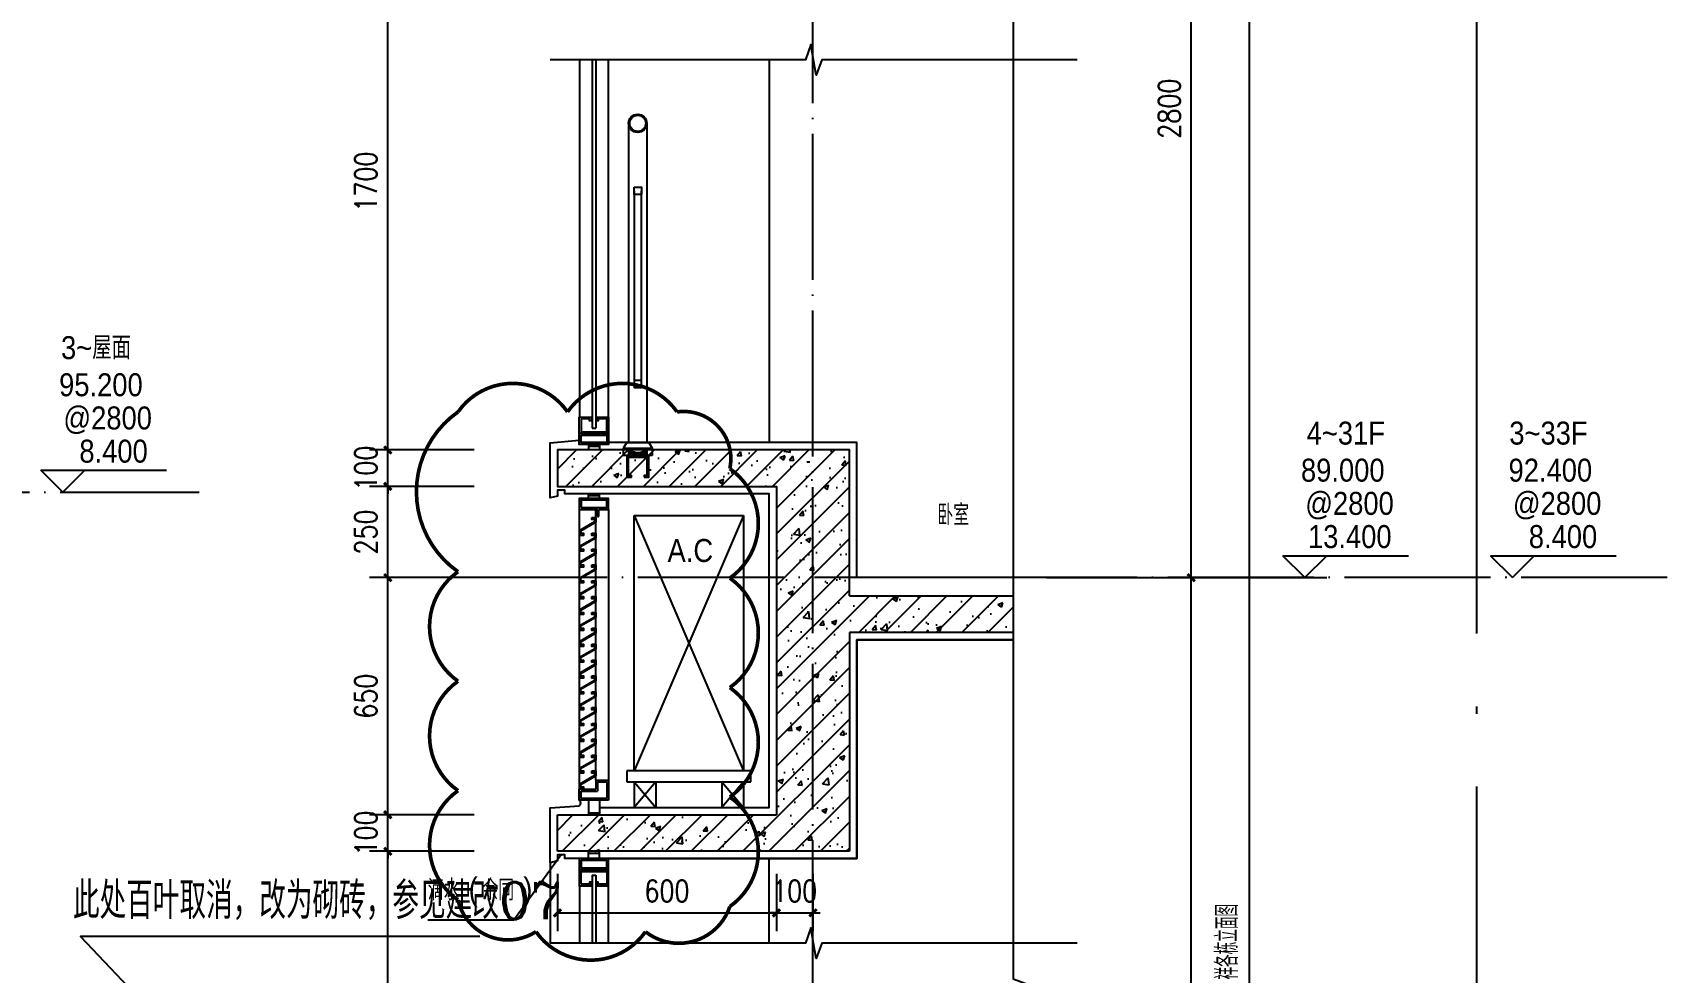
# Model space of a CAD drawing. Extents: x 718358 to 1668613, y -348838 to -159582.
# Drawn here: x 855604 to 860081, y -342705 to -340130 of the extents above; entities that cross this region are included whole.
import ezdxf

# ---------------------------------------------------------------- set-up
doc = ezdxf.new("R2010")
doc.units = 0
doc.header["$LTSCALE"] = 1000
doc.linetypes.add('DOTE', pattern=[2.42, 2, -0.2, 0.02, -0.2])
for name, color, linetype in [('变更', 6, 'Continuous'), ('建-可见线', 7, 'Continuous'), ('建-图例填充', 251, 'Continuous'), ('建-墙体', 2, 'Continuous'), ('建-尺寸', 73, 'Continuous'), ('建-引出', 3, 'Continuous'), ('建-房间名', 7, 'Continuous'), ('建-标高', 3, 'Continuous'), ('建-楼梯-护栏', 163, 'Continuous'), ('建-空调及空调洞', 70, 'Continuous'), ('建-符号', 3, 'Continuous'), ('建-符号说明', 7, 'Continuous'), ('建-轮廓线', 7, 'Continuous'), ('建-轴网', 14, 'DOTE'), ('建-门窗剖', 4, 'Continuous'), ('建-阳台', 5, 'Continuous')]:
    doc.layers.add(name, color=color, linetype=linetype)
doc.styles.add('_TCH_DIM', font='gt单线西文.shx', dxfattribs={"width": 0.8, "bigfont": 'gt单线中文.shx'})
doc.styles.add('_TCH_LABEL', font='COMPLEX', dxfattribs={"bigfont": 'GBCBIG'})
doc.styles.add('_TCH_SPACE', font='gt单线西文.shx', dxfattribs={"width": 0.8, "height": 5, "bigfont": 'gt单线中文.shx'})
doc.styles.add('DIM_FONT', font='SIMPLEX.shx', dxfattribs={"width": 0.8, "bigfont": 'GBCBIG.shx'})
doc.dimstyles.new('DIMN20', dxfattribs={"dimscale": 0.2, "dimtxt": 300, "dimasz": 100, "dimexe": 250, "dimexo": 300, "dimgap": 150, "dimtad": 1, "dimdec": 0, "dimzin": 0, "dimdsep": 46, "dimtxsty": 'DIM_FONT', "dimblk": 'ARCHTICK', "dimcen": 0.09, "dimdle": 1, "dimclrt": 7, "dimazin": 2, "dimtfac": 1, "dimtdec": 0, "dimtix": 1, "dimtmove": 2, "dimatfit": 3, "dimldrblk": 'ARCHTICK', "dimfxl": 1, "dimtolj": 1, "dimtzin": 0, "dimarcsym": 0})

# ---------------------------------------------------------------- blocks, each defined once
blk = doc.blocks.new('erff')
at = {"layer": '建-门窗剖'}
for p, q in [((462192.4, 68441.5), (462192.4, 68454.4)), ((462192.4, 68449.4), (462222.4, 68449.4)), ((462222.4, 68441.5), (462222.4, 68454.4)), ((462216.8, 68411.5), (462216.8, 68392.1)), ((462216.8, 68392.1), (462221.2, 68392.1)), ((462221.2, 68392.1), (462221.2, 68411.5))]:
    blk.add_line(p, q, dxfattribs=at)
blk.add_lwpolyline([(462221.2, 68411.5), (462247.4, 68411.5), (462247.4, 68441.5), (462167.4, 68441.5), (462167.4, 68411.5), (462216.8, 68411.5)], dxfattribs=at)
blk.add_lwpolyline([(462172.4, 68416.5), (462242.4, 68416.5), (462242.4, 68436.5), (462172.4, 68436.5)], close=True, dxfattribs=at)
blk = doc.blocks.new('edffd')
at = {"layer": '建-门窗剖'}
for p, q in [((462167.4, 66194.4), (462167.4, 66224.4)), ((462167.4, 66224.4), (462212.4, 66224.4)), ((462212.4, 66249.4), (462247.4, 66249.4)), ((462212.4, 66249.4), (462212.4, 66224.4)), ((462217.4, 66244.4), (462242.4, 66244.4)), ((462217.4, 66244.4), (462217.4, 66219.4)), ((462242.4, 66244.4), (462242.4, 66199.4)), ((462247.4, 66249.4), (462247.4, 66194.4)), ((462247.4, 66194.4), (462167.4, 66194.4)), ((462172.4, 66199.4), (462172.4, 66219.4)), ((462172.4, 66219.4), (462217.4, 66219.4)), ((462242.4, 66199.4), (462172.4, 66199.4)), ((462192.4, 66194.4), (462192.4, 66154.4)), ((462222.4, 66194.4), (462222.4, 66154.4)), ((462192.4, 66159.4), (462222.4, 66159.4))]:
    blk.add_line(p, q, dxfattribs=at)
blk = doc.blocks.new('fggdwyhtgfs')
at = {"layer": '建-门窗剖'}
for p, q in [((888170.6, -347143.7), (888170.6, -346376.6)), ((888215.6, -347118.7), (888215.6, -346376.6)), ((888250.6, -346376.6), (888250.6, -347118.7))]:
    blk.add_line(p, q, dxfattribs=at)
for points in [[(888204.6, -346398.5), (888215.6, -346398.5), (888215.6, -346411.9), (888173.6, -346436.2), (888173.6, -346444.9), (888178.6, -346444.9), (888178.6, -346441.9), (888181.6, -346441.9), (888181.6, -346447.9), (888170.6, -346447.9), (888170.6, -346434.5), (888212.6, -346410.2), (888212.6, -346401.5), (888207.6, -346401.5), (888207.6, -346404.5), (888204.6, -346404.5)], [(888204.6, -346441.9), (888215.6, -346441.9), (888215.6, -346455.4), (888173.6, -346479.6), (888173.6, -346488.4), (888178.6, -346488.4), (888178.6, -346485.4), (888181.6, -346485.4), (888181.6, -346491.4), (888170.6, -346491.4), (888170.6, -346477.9), (888212.6, -346453.7), (888212.6, -346444.9), (888207.6, -346444.9), (888207.6, -346447.9), (888204.6, -346447.9)], [(888204.6, -346485.4), (888215.6, -346485.4), (888215.6, -346498.8), (888173.6, -346523.1), (888173.6, -346531.8), (888178.6, -346531.8), (888178.6, -346528.8), (888181.6, -346528.8), (888181.6, -346534.8), (888170.6, -346534.8), (888170.6, -346521.3), (888212.6, -346497.1), (888212.6, -346488.4), (888207.6, -346488.4), (888207.6, -346491.4), (888204.6, -346491.4)], [(888204.6, -346528.8), (888215.6, -346528.8), (888215.6, -346542.3), (888173.6, -346566.5), (888173.6, -346575.3), (888178.6, -346575.3), (888178.6, -346572.3), (888181.6, -346572.3), (888181.6, -346578.3), (888170.6, -346578.3), (888170.6, -346564.8), (888212.6, -346540.5), (888212.6, -346531.8), (888207.6, -346531.8), (888207.6, -346534.8), (888204.6, -346534.8)], [(888204.6, -346572.3), (888215.6, -346572.3), (888215.6, -346585.7), (888173.6, -346610), (888173.6, -346618.7), (888178.6, -346618.7), (888178.6, -346615.7), (888181.6, -346615.7), (888181.6, -346621.7), (888170.6, -346621.7), (888170.6, -346608.2), (888212.6, -346584), (888212.6, -346575.3), (888207.6, -346575.3), (888207.6, -346578.3), (888204.6, -346578.3)], [(888204.6, -346615.7), (888215.6, -346615.7), (888215.6, -346629.2), (888173.6, -346653.4), (888173.6, -346662.1), (888178.6, -346662.1), (888178.6, -346659.1), (888181.6, -346659.1), (888181.6, -346665.1), (888170.6, -346665.1), (888170.6, -346651.7), (888212.6, -346627.4), (888212.6, -346618.7), (888207.6, -346618.7), (888207.6, -346621.7), (888204.6, -346621.7)], [(888204.6, -346659.1), (888215.6, -346659.1), (888215.6, -346672.6), (888173.6, -346696.9), (888173.6, -346705.6), (888178.6, -346705.6), (888178.6, -346702.6), (888181.6, -346702.6), (888181.6, -346708.6), (888170.6, -346708.6), (888170.6, -346695.1), (888212.6, -346670.9), (888212.6, -346662.1), (888207.6, -346662.1), (888207.6, -346665.1), (888204.6, -346665.1)], [(888204.6, -346702.6), (888215.6, -346702.6), (888215.6, -346716.1), (888173.6, -346740.3), (888173.6, -346749), (888178.6, -346749), (888178.6, -346746), (888181.6, -346746), (888181.6, -346752), (888170.6, -346752), (888170.6, -346738.6), (888212.6, -346714.3), (888212.6, -346705.6), (888207.6, -346705.6), (888207.6, -346708.6), (888204.6, -346708.6)], [(888204.6, -346746), (888215.6, -346746), (888215.6, -346759.5), (888173.6, -346783.8), (888173.6, -346792.5), (888178.6, -346792.5), (888178.6, -346789.5), (888181.6, -346789.5), (888181.6, -346795.5), (888170.6, -346795.5), (888170.6, -346782), (888212.6, -346757.8), (888212.6, -346749), (888207.6, -346749), (888207.6, -346752), (888204.6, -346752)], [(888204.6, -346789.5), (888215.6, -346789.5), (888215.6, -346802.9), (888173.6, -346827.2), (888173.6, -346835.9), (888178.6, -346835.9), (888178.6, -346832.9), (888181.6, -346832.9), (888181.6, -346838.9), (888170.6, -346838.9), (888170.6, -346825.5), (888212.6, -346801.2), (888212.6, -346792.5), (888207.6, -346792.5), (888207.6, -346795.5), (888204.6, -346795.5)], [(888204.6, -346832.9), (888215.6, -346832.9), (888215.6, -346846.4), (888173.6, -346870.6), (888173.6, -346879.4), (888178.6, -346879.4), (888178.6, -346876.4), (888181.6, -346876.4), (888181.6, -346882.4), (888170.6, -346882.4), (888170.6, -346868.9), (888212.6, -346844.7), (888212.6, -346835.9), (888207.6, -346835.9), (888207.6, -346838.9), (888204.6, -346838.9)], [(888204.6, -346876.4), (888215.6, -346876.4), (888215.6, -346889.8), (888173.6, -346914.1), (888173.6, -346922.8), (888178.6, -346922.8), (888178.6, -346919.8), (888181.6, -346919.8), (888181.6, -346925.8), (888170.6, -346925.8), (888170.6, -346912.4), (888212.6, -346888.1), (888212.6, -346879.4), (888207.6, -346879.4), (888207.6, -346882.4), (888204.6, -346882.4)], [(888204.6, -346919.8), (888215.6, -346919.8), (888215.6, -346933.3), (888173.6, -346957.5), (888173.6, -346966.3), (888178.6, -346966.3), (888178.6, -346963.3), (888181.6, -346963.3), (888181.6, -346969.3), (888170.6, -346969.3), (888170.6, -346955.8), (888212.6, -346931.5), (888212.6, -346922.8), (888207.6, -346922.8), (888207.6, -346925.8), (888204.6, -346925.8)], [(888204.6, -346963.3), (888215.6, -346963.3), (888215.6, -346976.7), (888173.6, -347001), (888173.6, -347009.7), (888178.6, -347009.7), (888178.6, -347006.7), (888181.6, -347006.7), (888181.6, -347012.7), (888170.6, -347012.7), (888170.6, -346999.2), (888212.6, -346975), (888212.6, -346966.3), (888207.6, -346966.3), (888207.6, -346969.3), (888204.6, -346969.3)], [(888204.6, -347006.7), (888215.6, -347006.7), (888215.6, -347020.2), (888173.6, -347044.4), (888173.6, -347053.2), (888178.6, -347053.2), (888178.6, -347050.2), (888181.6, -347050.2), (888181.6, -347056.2), (888170.6, -347056.2), (888170.6, -347042.7), (888212.6, -347018.4), (888212.6, -347009.7), (888207.6, -347009.7), (888207.6, -347012.7), (888204.6, -347012.7)], [(888204.6, -347050.2), (888215.6, -347050.2), (888215.6, -347063.6), (888173.6, -347087.9), (888173.6, -347096.6), (888178.6, -347096.6), (888178.6, -347093.6), (888181.6, -347093.6), (888181.6, -347099.6), (888170.6, -347099.6), (888170.6, -347086.1), (888212.6, -347061.9), (888212.6, -347053.2), (888207.6, -347053.2), (888207.6, -347056.2), (888204.6, -347056.2)], [(888204.6, -347093.6), (888215.6, -347093.6), (888215.6, -347107.1), (888173.6, -347131.3), (888173.6, -347140), (888178.6, -347140), (888178.6, -347137), (888181.6, -347137), (888181.6, -347143), (888170.6, -347143), (888170.6, -347129.6), (888212.6, -347105.3), (888212.6, -347096.6), (888207.6, -347096.6), (888207.6, -347099.6), (888204.6, -347099.6)]]:
    blk.add_lwpolyline(points, close=True, dxfattribs=at)
at = {"layer": '建-阳台'}
for name, p in [('erff', (426003.1, -414788.1)), ('edffd', (426003.1, -413368.1))]:
    blk.add_blockref(name, p, dxfattribs=at)
blk = doc.blocks.new('3daf')
at = {"layer": '建-门窗剖'}
for p, q in [((465603.3, 73038.2), (465573.3, 73038.2)), ((465573.3, 73018.2), (465573.3, 73038.2)), ((465573.3, 73033.2), (465603.3, 73033.2)), ((465603.3, 73018.2), (465603.3, 73038.2))]:
    blk.add_line(p, q, dxfattribs=at)
for points in [[(465548.3, 72988.2), (465628.3, 72988.2), (465628.3, 73018.2), (465548.3, 73018.2)], [(465553.3, 72948.2), (465553.3, 72983.2), (465623.3, 72983.2), (465623.3, 72948.2), (465600.3, 72948.2), (465600.3, 72953.2), (465595.3, 72953.2), (465595.3, 72943.2), (465628.3, 72943.2), (465628.3, 72988.2), (465548.3, 72988.2), (465548.3, 72943.2), (465581.3, 72943.2), (465581.3, 72953.2), (465576.3, 72953.2), (465576.3, 72948.2)], [(465553.3, 72993.2), (465623.3, 72993.2), (465623.3, 73013.2), (465553.3, 73013.2)]]:
    blk.add_lwpolyline(points, close=True, dxfattribs=at)
blk = doc.blocks.new('tgsdg')
at = {"layer": '建-门窗剖'}
for p, q in [((888174.1, -345308.4), (888174.1, -345495.4)), ((888174.1, -345308.4), (888184.1, -345308.4)), ((888184.1, -345308.4), (888184.1, -345495.4)), ((888139.1, -345338.4), (888139.1, -345495.4)), ((888219.1, -345495.4), (888219.1, -345338.4))]:
    blk.add_line(p, q, dxfattribs=at)
at = {"layer": '建-阳台'}
blk.add_blockref('3daf', (422590.7, -418281.5), dxfattribs=at)
blk = doc.blocks.new('A$C79397209')
at = {"layer": '建-空调及空调洞'}
for p, q in [((0, 0), (-300, -700)), ((-300, 0), (0, -700)), ((-300, 0), (0, 0)), ((-300, -700), (-300, 0)), ((0, 0), (0, -700)), ((-320, -700), (-320, -730)), ((20, -700), (-320, -700)), ((0, -700), (-300, -700)), ((20, -730), (20, -700)), ((-320, -730), (20, -730)), ((-240, -730), (-300, -800)), ((-300, -730), (-240, -800)), ((-300, -730), (-300, -800)), ((-240, -730), (-240, -800)), ((-60, -730), (0, -800)), ((-60, -730), (-59.9, -800)), ((0, -730), (-59.9, -800)), ((0, -730), (0, -800))]:
    blk.add_line(p, q, dxfattribs=at)
at = {"layer": '建-空调及空调洞', "style": '_TCH_DIM', "width": 0.888889}
blk.add_text('A.C', height=63, dxfattribs=at).set_placement((-208.3, -127.2))
blk = doc.blocks.new('ghgdhng')
at = {"layer": '建-楼梯-护栏'}
for p, q in [((885400.6, -343264.8), (885400.6, -344139.8)), ((885450.6, -343264.8), (885450.6, -344139.8)), ((885415.6, -343449.8), (885415.6, -343989.8)), ((885435.6, -343989.8), (885435.6, -343449.8)), ((885435.6, -343969.8), (885415.6, -343969.8)), ((885435.6, -343989.8), (885415.6, -343989.8)), ((885395.6, -344139.8), (885385.6, -344154.8)), ((885395.6, -344139.8), (885455.6, -344139.8)), ((885455.6, -344139.8), (885465.6, -344154.8)), ((885385.6, -344154.8), (885385.6, -344174.8)), ((885385.6, -344154.8), (885465.6, -344154.8)), ((885465.6, -344174.8), (885385.6, -344174.8)), ((885400.6, -344154.8), (885400.6, -344174.8)), ((885400.6, -344159.8), (885400.6, -344164.8)), ((885400.6, -344169.8), (885400.6, -344174.8)), ((885405.6, -344158.7), (885405.6, -344174.8)), ((885410.6, -344161.6), (885410.6, -344174.8)), ((885415.6, -344163.5), (885415.6, -344174.8)), ((885420.6, -344164.6), (885420.6, -344174.8)), ((885425.6, -344164.9), (885425.6, -344174.8)), ((885430.6, -344164.6), (885430.6, -344174.8)), ((885435.6, -344163.5), (885435.6, -344174.8)), ((885440.6, -344161.6), (885440.6, -344174.8)), ((885445.6, -344158.7), (885445.6, -344174.8)), ((885450.6, -344154.8), (885450.6, -344174.8)), ((885450.6, -344159.8), (885450.6, -344164.8)), ((885450.6, -344169.8), (885450.6, -344174.8)), ((885465.6, -344154.8), (885465.6, -344174.8))]:
    blk.add_line(p, q, dxfattribs=at)
for points in [[(885415.6, -343439.8), (885435.6, -343439.8), (885435.6, -343459.8), (885415.6, -343459.8)], [(885443.1, -344234.8), (885455.6, -344234.8), (885455.6, -344174.8), (885395.6, -344174.8), (885395.6, -344234.8), (885408.1, -344234.8), (885408.1, -344229.8), (885400.6, -344229.8), (885400.6, -344179.8), (885450.6, -344179.8), (885450.6, -344229.8), (885443.1, -344229.8)]]:
    blk.add_lwpolyline(points, close=True, dxfattribs=at)
for radius in [25, 22]:
    blk.add_circle((885425.6, -343264.8), radius, dxfattribs=at)
blk = doc.blocks.new('4d')
at = {"layer": '建-门窗剖'}
for p, q in [((465583.3, 69315.1), (465593.3, 69315.1)), ((465573.3, 69270.1), (465573.3, 69255.1)), ((465603.3, 69270.1), (465603.3, 69255.1)), ((465573.3, 69265.1), (465603.3, 69265.1))]:
    blk.add_line(p, q, dxfattribs=at)
for points in [[(465553.3, 69340.1), (465553.3, 69305.1), (465623.3, 69305.1), (465623.3, 69340.1), (465600.3, 69340.1), (465600.3, 69335.1), (465595.3, 69335.1), (465595.3, 69345.1), (465628.3, 69345.1), (465628.3, 69300.1), (465548.3, 69300.1), (465548.3, 69345.1), (465581.3, 69345.1), (465581.3, 69335.1), (465576.3, 69335.1), (465576.3, 69340.1)], [(465548.3, 69300.1), (465628.3, 69300.1), (465628.3, 69270.1), (465548.3, 69270.1)], [(465553.3, 69295.1), (465623.3, 69295.1), (465623.3, 69275.1), (465553.3, 69275.1)]]:
    blk.add_lwpolyline(points, close=True, dxfattribs=at)
blk = doc.blocks.new('thgjndr')
at = {"layer": '建-门窗剖'}
for p, q in [((888139.1, -345145.3), (888139.1, -346123.7)), ((888174.1, -345145.3), (888174.1, -346153.7)), ((888184.1, -345145.3), (888184.1, -346153.7)), ((888219.1, -346168.7), (888219.1, -345145.3))]:
    blk.add_line(p, q, dxfattribs=at)
at = {"layer": '建-阳台'}
blk.add_blockref('4d', (422590.7, -415468.8), dxfattribs=at)
blk = doc.blocks.new('_ArchTick')
at = {"color": 0, "linetype": 'ByBlock', "const_width": 0.4}
blk.add_lwpolyline([(-0.5, -0.5), (0.5, 0.5)], dxfattribs=at)
blk = doc.blocks.new('*D1882')
at = {"layer": 'Defpoints', "color": 0, "transparency": 16777216}
for p in [(858320.6, -341623.7), (858777.3, -341623.7), (858320.6, -344194)]:
    blk.add_point(p, dxfattribs=at)
at = {"layer": '建-尺寸', "color": 0, "lineweight": -2, "transparency": 16777216}
for p, q in [((858380.6, -341623.7), (858827.3, -341623.7)), ((858777.3, -344194.2), (858777.3, -341623.5)), ((858380.6, -344194), (858827.3, -344194))]:
    blk.add_line(p, q, dxfattribs=at)
at = {"layer": '建-尺寸', "color": 0, "lineweight": -2, "transparency": 16777216, "xscale": 20, "yscale": 20, "zscale": 20}
for p, rotation in [((858777.3, -341623.7), 90), ((858777.3, -344194), 270)]:
    blk.add_blockref('_ArchTick', p, dxfattribs=dict(at, rotation=rotation))
at = {"layer": '建-尺寸', "color": 7, "transparency": 16777216, "insert": (858717.3, -342908.8), "char_height": 60, "attachment_point": 5, "rotation": 90, "style": 'DIM_FONT'}
blk.add_mtext('\\A1;2800', dxfattribs=at)
blk = doc.blocks.new('*D1883')
at = {"layer": 'Defpoints', "color": 0, "transparency": 16777216}
for p in [(858320.6, -339053.4), (858777.3, -339053.4), (858320.6, -341623.7)]:
    blk.add_point(p, dxfattribs=at)
at = {"layer": '建-尺寸', "color": 0, "lineweight": -2, "transparency": 16777216}
for p, q in [((858380.6, -339053.4), (858827.3, -339053.4)), ((858777.3, -341623.9), (858777.3, -339053.2)), ((858380.6, -341623.7), (858827.3, -341623.7))]:
    blk.add_line(p, q, dxfattribs=at)
at = {"layer": '建-尺寸', "color": 0, "lineweight": -2, "transparency": 16777216, "xscale": 20, "yscale": 20, "zscale": 20}
for p, rotation in [((858777.3, -339053.4), 90), ((858777.3, -341623.7), 270)]:
    blk.add_blockref('_ArchTick', p, dxfattribs=dict(at, rotation=rotation))
at = {"layer": '建-尺寸', "color": 7, "transparency": 16777216, "insert": (858717.3, -340338.5), "char_height": 60, "attachment_point": 5, "rotation": 90, "style": 'DIM_FONT'}
blk.add_mtext('\\A1;2800', dxfattribs=at)
blk = doc.blocks.new('*D1885')
at = {"layer": 'Defpoints', "color": 0, "transparency": 16777216}
for p in [(858320.6, -339053.4), (858937.3, -339053.4), (858320.6, -346189.6)]:
    blk.add_point(p, dxfattribs=at)
at = {"layer": '建-尺寸', "color": 0, "lineweight": -2, "transparency": 16777216}
for p, q in [((858380.6, -339053.4), (858987.3, -339053.4)), ((858937.3, -346189.8), (858937.3, -339053.2)), ((858380.6, -346189.6), (858987.3, -346189.6))]:
    blk.add_line(p, q, dxfattribs=at)
at = {"layer": '建-尺寸', "color": 0, "lineweight": -2, "transparency": 16777216, "xscale": 20, "yscale": 20, "zscale": 20}
for p, rotation in [((858937.3, -339053.4), 90), ((858937.3, -346189.6), 270)]:
    blk.add_blockref('_ArchTick', p, dxfattribs=dict(at, rotation=rotation))
at = {"layer": '建-尺寸', "color": 7, "transparency": 16777216, "insert": (858875.3, -342621.5), "char_height": 60, "attachment_point": 5, "rotation": 90, "style": 'DIM_FONT'}
blk.add_mtext('\\A1;祥各栋立面图', dxfattribs=at)
blk = doc.blocks.new('*D1892')
at = {"layer": 'Defpoints', "color": 0, "transparency": 16777216}
for p in [(856576.6, -342373.7), (856873.3, -342373.7), (856873.3, -343844)]:
    blk.add_point(p, dxfattribs=at)
at = {"layer": '建-尺寸', "color": 0, "lineweight": -2, "transparency": 16777216}
for p, q in [((856813.3, -342373.7), (856526.6, -342373.7)), ((856576.6, -343844.2), (856576.6, -342373.5)), ((856813.3, -343844), (856526.6, -343844))]:
    blk.add_line(p, q, dxfattribs=at)
at = {"layer": '建-尺寸', "color": 0, "lineweight": -2, "transparency": 16777216, "xscale": 20, "yscale": 20, "zscale": 20}
for p, rotation in [((856576.6, -342373.7), 90), ((856576.6, -343844), 270)]:
    blk.add_blockref('_ArchTick', p, dxfattribs=dict(at, rotation=rotation))
at = {"layer": '建-尺寸', "color": 7, "transparency": 16777216, "insert": (856516.6, -343108.8), "char_height": 60, "attachment_point": 5, "rotation": 90, "style": 'DIM_FONT'}
blk.add_mtext('\\A1;1700', dxfattribs=at)
blk = doc.blocks.new('*D1893')
at = {"layer": 'Defpoints', "color": 0, "transparency": 16777216}
for p in [(856576.6, -342273.7), (856873.3, -342273.7), (856873.3, -342373.7)]:
    blk.add_point(p, dxfattribs=at)
at = {"layer": '建-尺寸', "color": 0, "lineweight": -2, "transparency": 16777216}
for p, q in [((856576.6, -342273.7), (856576.6, -342253.7)), ((856813.3, -342273.7), (856526.6, -342273.7)), ((856576.6, -342373.7), (856576.6, -342273.7)), ((856813.3, -342373.7), (856526.6, -342373.7)), ((856576.6, -342373.7), (856576.6, -342393.7))]:
    blk.add_line(p, q, dxfattribs=at)
at = {"layer": '建-尺寸', "color": 0, "lineweight": -2, "transparency": 16777216, "xscale": 20, "yscale": 20, "zscale": 20}
for p, rotation in [((856576.6, -342273.7), 270), ((856576.6, -342373.7), 90)]:
    blk.add_blockref('_ArchTick', p, dxfattribs=dict(at, rotation=rotation))
at = {"layer": '建-尺寸', "color": 7, "transparency": 16777216, "insert": (856516.6, -342323.7), "char_height": 60, "attachment_point": 5, "rotation": 90, "style": 'DIM_FONT'}
blk.add_mtext('\\A1;100', dxfattribs=at)
blk = doc.blocks.new('*D1894')
at = {"layer": 'Defpoints', "color": 0, "transparency": 16777216}
for p in [(856576.6, -341623.7), (856873.3, -341623.7), (856873.3, -342273.7)]:
    blk.add_point(p, dxfattribs=at)
at = {"layer": '建-尺寸', "color": 0, "lineweight": -2, "transparency": 16777216}
for p, q in [((856813.3, -341623.7), (856526.6, -341623.7)), ((856576.6, -342273.9), (856576.6, -341623.5)), ((856813.3, -342273.7), (856526.6, -342273.7))]:
    blk.add_line(p, q, dxfattribs=at)
at = {"layer": '建-尺寸', "color": 0, "lineweight": -2, "transparency": 16777216, "xscale": 20, "yscale": 20, "zscale": 20}
for p, rotation in [((856576.6, -341623.7), 90), ((856576.6, -342273.7), 270)]:
    blk.add_blockref('_ArchTick', p, dxfattribs=dict(at, rotation=rotation))
at = {"layer": '建-尺寸', "color": 7, "transparency": 16777216, "insert": (856516.6, -341948.7), "char_height": 60, "attachment_point": 5, "rotation": 90, "style": 'DIM_FONT'}
blk.add_mtext('\\A1;650', dxfattribs=at)
blk = doc.blocks.new('*D1895')
at = {"layer": 'Defpoints', "color": 0, "transparency": 16777216}
for p in [(856576.6, -341373.7), (856873.3, -341373.7), (856873.3, -341623.7)]:
    blk.add_point(p, dxfattribs=at)
at = {"layer": '建-尺寸', "color": 0, "lineweight": -2, "transparency": 16777216}
for p, q in [((856813.3, -341373.7), (856526.6, -341373.7)), ((856576.6, -341623.9), (856576.6, -341373.5)), ((856813.3, -341623.7), (856526.6, -341623.7))]:
    blk.add_line(p, q, dxfattribs=at)
at = {"layer": '建-尺寸', "color": 0, "lineweight": -2, "transparency": 16777216, "xscale": 20, "yscale": 20, "zscale": 20}
for p, rotation in [((856576.6, -341373.7), 90), ((856576.6, -341623.7), 270)]:
    blk.add_blockref('_ArchTick', p, dxfattribs=dict(at, rotation=rotation))
at = {"layer": '建-尺寸', "color": 7, "transparency": 16777216, "insert": (856516.6, -341498.7), "char_height": 60, "attachment_point": 5, "rotation": 90, "style": 'DIM_FONT'}
blk.add_mtext('\\A1;250', dxfattribs=at)
blk = doc.blocks.new('*D1896')
at = {"layer": 'Defpoints', "color": 0, "transparency": 16777216}
for p in [(856576.6, -341273.7), (856873.3, -341273.7), (856873.3, -341373.7)]:
    blk.add_point(p, dxfattribs=at)
at = {"layer": '建-尺寸', "color": 0, "lineweight": -2, "transparency": 16777216}
for p, q in [((856813.3, -341273.7), (856526.6, -341273.7)), ((856576.6, -341273.7), (856576.6, -341253.7)), ((856576.6, -341373.7), (856576.6, -341273.7)), ((856813.3, -341373.7), (856526.6, -341373.7)), ((856576.6, -341373.7), (856576.6, -341393.7))]:
    blk.add_line(p, q, dxfattribs=at)
at = {"layer": '建-尺寸', "color": 0, "lineweight": -2, "transparency": 16777216, "xscale": 20, "yscale": 20, "zscale": 20}
for p, rotation in [((856576.6, -341273.7), 270), ((856576.6, -341373.7), 90)]:
    blk.add_blockref('_ArchTick', p, dxfattribs=dict(at, rotation=rotation))
at = {"layer": '建-尺寸', "color": 7, "transparency": 16777216, "insert": (856516.6, -341323.7), "char_height": 60, "attachment_point": 5, "rotation": 90, "style": 'DIM_FONT'}
blk.add_mtext('\\A1;100', dxfattribs=at)
blk = doc.blocks.new('*D1897')
at = {"layer": 'Defpoints', "color": 0, "transparency": 16777216}
for p in [(856576.6, -339803.4), (856873.3, -339803.4), (856873.3, -341273.7)]:
    blk.add_point(p, dxfattribs=at)
at = {"layer": '建-尺寸', "color": 0, "lineweight": -2, "transparency": 16777216}
for p, q in [((856813.3, -339803.4), (856526.6, -339803.4)), ((856576.6, -341273.9), (856576.6, -339803.2)), ((856813.3, -341273.7), (856526.6, -341273.7))]:
    blk.add_line(p, q, dxfattribs=at)
at = {"layer": '建-尺寸', "color": 0, "lineweight": -2, "transparency": 16777216, "xscale": 20, "yscale": 20, "zscale": 20}
for p, rotation in [((856576.6, -339803.4), 90), ((856576.6, -341273.7), 270)]:
    blk.add_blockref('_ArchTick', p, dxfattribs=dict(at, rotation=rotation))
at = {"layer": '建-尺寸', "color": 7, "transparency": 16777216, "insert": (856516.6, -340538.5), "char_height": 60, "attachment_point": 5, "rotation": 90, "style": 'DIM_FONT'}
blk.add_mtext('\\A1;1700', dxfattribs=at)
blk = doc.blocks.new('*D2929')
at = {"layer": 'Defpoints', "color": 0, "transparency": 16777216}
for p in [(857041.3, -342375.4), (857641.2, -342375.4), (857641.2, -342542.5)]:
    blk.add_point(p, dxfattribs=at)
at = {"layer": '建-尺寸', "color": 0, "lineweight": -2, "transparency": 16777216}
for p, q in [((857041.3, -342435.4), (857041.3, -342592.5)), ((857641.2, -342435.4), (857641.2, -342592.5)), ((857041.1, -342542.5), (857641.4, -342542.5))]:
    blk.add_line(p, q, dxfattribs=at)
at = {"layer": '建-尺寸', "color": 0, "lineweight": -2, "transparency": 16777216, "xscale": 20, "yscale": 20, "zscale": 20, "rotation": 180}
blk.add_blockref('_ArchTick', (857041.3, -342542.5), dxfattribs=at)
at = {"layer": '建-尺寸', "color": 0, "lineweight": -2, "transparency": 16777216, "xscale": 20, "yscale": 20, "zscale": 20}
blk.add_blockref('_ArchTick', (857641.2, -342542.5), dxfattribs=at)
at = {"layer": '建-尺寸', "color": 7, "transparency": 16777216, "insert": (857341.2, -342482.5), "char_height": 60, "attachment_point": 5, "style": 'DIM_FONT'}
blk.add_mtext('\\A1;600', dxfattribs=at)
blk = doc.blocks.new('*D2930')
at = {"layer": 'Defpoints', "color": 0, "transparency": 16777216}
for p in [(857641.2, -342375.4), (857741.2, -342375.4), (857741.2, -342542.5)]:
    blk.add_point(p, dxfattribs=at)
at = {"layer": '建-尺寸', "color": 0, "lineweight": -2, "transparency": 16777216}
for p, q in [((857641.2, -342435.4), (857641.2, -342592.5)), ((857741.2, -342435.4), (857741.2, -342592.5)), ((857641.2, -342542.5), (857621.2, -342542.5)), ((857641.2, -342542.5), (857741.2, -342542.5)), ((857741.2, -342542.5), (857761.2, -342542.5))]:
    blk.add_line(p, q, dxfattribs=at)
at = {"layer": '建-尺寸', "color": 0, "lineweight": -2, "transparency": 16777216, "xscale": 20, "yscale": 20, "zscale": 20}
blk.add_blockref('_ArchTick', (857641.2, -342542.5), dxfattribs=at)
at = {"layer": '建-尺寸', "color": 0, "lineweight": -2, "transparency": 16777216, "xscale": 20, "yscale": 20, "zscale": 20, "rotation": 180}
blk.add_blockref('_ArchTick', (857741.2, -342542.5), dxfattribs=at)
at = {"layer": '建-尺寸', "color": 7, "transparency": 16777216, "insert": (857691.2, -342482.5), "char_height": 60, "attachment_point": 5, "style": 'DIM_FONT'}
blk.add_mtext('\\A1;100', dxfattribs=at)

msp = doc.modelspace()

# ---------------------------------------------------------------- hatches: boundary and pattern name
at = {"layer": '建-图例填充'}
h = msp.add_hatch(dxfattribs=at)
h.set_pattern_fill('钢筋混凝土', color=256, scale=20, style=0)
h.set_pattern_definition([(45, (-31037.83, 2869.684), (-35.355339, 35.355339), []), (50, (-31037.83, 2869.68), (143.452037, -12.550427), [15, -165]), (355, (-31037.83, 2869.68), (-27.750267, 150.438427), [12, -132]), (100.4514, (-31025.87, 2868.64), (115.701876, 137.887908), [12.748038, -140.228422]), (46.1842, (-31037.83, 2909.68), (213.44821, -33.103803), [22.5, -247.5]), (96.6356, (-31020.04, 2906.93), (186.93254, 194.823574), [19.12206, -210.3426]), (351.1842, (-31037.83, 2909.68), (186.93239, 194.82372), [18, -198]), (21, (-31017.83, 2899.68), (119.38141, -80.523778), [15, -165]), (326, (-31017.83, 2899.68), (48.663066, 145.03001), [12, -132]), (71.4514, (-31007.88, 2892.97), (168.044526, 64.5061), [12.748038, -140.228422]), (37.5, (-31037.83, 2869.684), (2.431971, 66.5787708), [0, -130.4, 0, -134, 0, -132.5]), (7.5, (-31037.83, 2869.684), (52.6139075, 78.8823424), [0, -76.4, 0, -127.4, 0, -50.5]), (327.5, (-31082.43, 2869.684), (106.7644872, -4.5109743), [0, -50, 0, -156, 0, -207]), (317.5, (-31102.43, 2869.68), (116.637234, 20.0209965), [0, -65, 0, -103.6, 0, -147])])
h.paths.add_polyline_path([(857841.2, -341623.7), (857641.2, -341623.7), (857641.2, -341673.7), (857841.2, -341673.7)])
h.paths.add_polyline_path([(857041.2, -341273.7), (857041.2, -341373.7), (857641.2, -341373.7), (857641.2, -341623.7), (857841.2, -341623.7), (857841.2, -341273.7)])
h.paths.add_polyline_path([(858289.2, -341773.7), (858289.2, -341673.7), (857641.2, -341673.7), (857641.2, -342273.7), (857041.2, -342273.7), (857041.2, -342373.7), (857841.2, -342373.7), (857841.2, -341773.7)])

# ---------------------------------------------------------------- linework, layer by layer
at = {"layer": '变更', "const_width": 10}
msp.add_lwpolyline([(856769, -341169.5, -0.520567), (857069, -341169.5, -0.520567), (857369, -341169.5, -0.520567), (857513.5, -341325, -0.520567), (857513.5, -341625, -0.520567), (857513.5, -341925, -0.520567), (857513.5, -342225, -0.520567), (857513.5, -342525, -0.520567), (857282.5, -342594, -0.520567), (856982.5, -342594, -0.520567), (856769, -342507.5, -0.520567), (856769, -342207.5, -0.520567), (856769, -341907.5, -0.520567), (856769, -341607.5, -0.520567)], format="xyb", close=True, dxfattribs=at)
at = {"layer": '变更'}
msp.add_lwpolyline([(856829, -342607.5), (855735, -342607.5), (856758.5, -343688.5)], dxfattribs=at)
at = {"layer": '建-可见线'}
msp.add_lwpolyline([(857181.2, -342393.7), (857861.2, -342393.7), (857861.2, -341793.7), (858289.2, -341793.7)], dxfattribs=at)
at = {"layer": '建-墙体'}
for p, q in [((858289.2, -341773.7), (857841.2, -341773.7)), ((857841.2, -341773.7), (857841.2, -342373.7)), ((857041.2, -342373.7), (857041.2, -342273.7)), ((857041.2, -342273.7), (857641.2, -342273.7)), ((857841.2, -342373.7), (857041.2, -342373.7))]:
    msp.add_line(p, q, dxfattribs=at)
for points in [[(857841.2, -341673.7), (857841.2, -341273.7), (857041.2, -341273.7), (857041.2, -341373.7), (857641.2, -341373.7), (857641.2, -342273.7)], [(857841.2, -341673.7), (858289.2, -341673.7)]]:
    msp.add_lwpolyline(points, dxfattribs=at)
at = {"layer": '建-引出'}
for p, q in [((857051.2, -342383.7), (856921.6, -342562.3)), ((856921.6, -342562.3), (856686.2, -342562.3))]:
    msp.add_line(p, q, dxfattribs=at)
at = {"layer": '建-标高'}
for p, q in [((855686.6, -341389.6), (855626.6, -341329.6)), ((855626.6, -341329.6), (855970.6, -341329.6)), ((855686.6, -341389.6), (855746.6, -341329.6)), ((859088.4, -341623.7), (859028.4, -341563.7)), ((859028.4, -341563.7), (859372.4, -341563.7)), ((859088.4, -341623.7), (859148.4, -341563.7)), ((859657, -341623.7), (859597, -341563.7)), ((859597, -341563.7), (859941, -341563.7)), ((859657, -341623.7), (859717, -341563.7)), ((858725, -341623.7), (859148.4, -341623.7))]:
    msp.add_line(p, q, dxfattribs=at)
at = {"layer": '建-符号'}
for points in [[(858289.2, -338581), (858289.2, -342723.6), (858331.2, -342738.9), (858247.2, -342753.7), (858289.2, -342768.6), (858289.2, -346911.3)], [(858465.2, -340205.1), (857765.7, -340205.1), (857750.4, -340247.1), (857735.6, -340163.1), (857720.7, -340205.1), (857021.2, -340205.1)], [(858465.2, -342625.7), (857765.7, -342625.7), (857750.4, -342667.7), (857735.6, -342583.7), (857720.7, -342625.7), (857021.2, -342625.7)]]:
    msp.add_lwpolyline(points, dxfattribs=at)
at = {"layer": '建-轮廓线', "color": 253}
for p, q in [((857621.2, -340205.1), (857621.2, -341253.7)), ((857621.2, -342625.7), (857621.2, -342393.7)), ((857021.2, -342405.3), (857021.2, -342625.7))]:
    msp.add_line(p, q, dxfattribs=at)
at = {"layer": '建-轮廓线'}
for points in [[(857156.3, -342253.7), (857621.2, -342253.7), (857621.2, -341393.7), (857061.2, -341393.7), (857061.2, -341383.7), (857041.2, -341383.7), (857041.2, -341393.7), (857041.2, -341400.2), (857021.2, -341405.3), (857021.2, -341254.3), (857101.2, -341246.8)], [(858289.2, -341623.7), (857861.2, -341623.7), (857861.2, -341253.7), (857161.2, -341253.7)], [(858289.2, -341793.7), (857861.2, -341793.7), (857861.2, -342393.7), (857181.2, -342393.7)], [(857101.2, -342393.7), (857061.3, -342393.7), (857061.3, -342383.7), (857041.3, -342383.7), (857041.3, -342393.7), (857041.3, -342400.2), (857021.3, -342405.3), (857021.3, -342254.3), (857101.3, -342248.7)]]:
    msp.add_lwpolyline(points, dxfattribs=at)
msp.add_arc((857095.8, -342241.2), 9.28, 306.0642, 53.9358, dxfattribs=at)
at = {"layer": '建-轴网', "ltscale": 0.2}
for p, q in [((857741.3, -346615.5), (857741.3, -337601.7)), ((853259.2, -341389.6), (856060.3, -341389.6)), ((860081.5, -341623.7), (856750.1, -341623.7))]:
    msp.add_line(p, q, dxfattribs=at)
at = {"layer": '建-轴网'}
msp.add_line((859559.5, -346616.5), (859559.5, -337601.7), dxfattribs=at)

# ---------------------------------------------------------------- block references
at = {"layer": '建-可见线'}
for name, p in [('thgjndr', (-31037.8, 4940)), ('ghgdhng', (-28164.4, 2886.1)), ('fggdwyhtgfs', (-31069.3, 4940)), ('tgsdg', (-31037.8, 2869.7))]:
    msp.add_blockref(name, p, dxfattribs=at)
at = {"layer": '建-空调及空调洞'}
msp.add_blockref('A$C79397209', (857551.2, -341453.6), dxfattribs=at)

# ---------------------------------------------------------------- texts
at = {"layer": '变更', "style": '_TCH_LABEL'}
msp.add_text('此处百叶取消，改为砌砖，参见建改07', height=101.277, dxfattribs=at).set_placement((855714.2, -342559.3))
at = {"layer": '建-引出', "style": '_TCH_DIM'}
for s, height, width, p in [('滴水', 57.32, 0.8, (856686.2, -342508.3)), ('(', 63, 0.888889, (856798.2, -342508.3)), ('余同', 57.32, 0.8, (856835.6, -342508.3)), (')', 63, 0.888889, (856947.6, -342508.3))]:
    msp.add_text(s, height=height, dxfattribs=dict(at, width=width)).set_placement(p)
at = {"layer": '建-房间名', "style": '_TCH_SPACE', "width": 0.8}
msp.add_text('卧室', height=57.32, dxfattribs=at).set_placement((858081.9, -341480.3))
at = {"layer": '建-标高', "style": '_TCH_DIM', "width": 0.888889}
for s, p in [('95.200', (855676.2, -341126.6)), ('@2800', (855687.9, -341217.6)), ('8.400', (855731.7, -341308.6)), ('89.000', (859078, -341360.7)), ('92.400', (859646.6, -341360.7)), ('@2800', (859089.7, -341451.7)), ('@2800', (859658.4, -341451.7)), ('13.400', (859097.2, -341542.7)), ('8.400', (859702.1, -341542.7))]:
    msp.add_text(s, height=63, dxfattribs=at).set_placement(p)
at = {"layer": '建-符号说明', "style": '_TCH_DIM', "width": 0.888889}
for s, p in [('3~屋面', (855681.5, -341025)), ('4~31F', (859093.6, -341259.1)), ('3~33F', (859648.7, -341259.1))]:
    msp.add_text(s, height=63, dxfattribs=at).set_placement(p)

# ---------------------------------------------------------------- dimensions: what is measured, and where the dimension line sits
at = {"layer": '建-尺寸'}
for p1, p2, distance, text, picture, middle in [((858320.6, -341623.7), (858320.6, -339053.4), -456.7, '2800', '*D1883', (858717.3, -340338.5)), ((858320.6, -346189.6), (858320.6, -339053.4), -616.7, '祥各栋立面图', '*D1885', (858875.3, -342621.5)), ((856873.3, -341273.7), (856873.3, -339803.4), 296.7, '1700', '*D1897', (856516.6, -340538.5)), ((858320.6, -344194), (858320.6, -341623.7), -456.7, '2800', '*D1882', (858717.3, -342908.8)), ((856873.3, -343844), (856873.3, -342373.7), 296.7, '1700', '*D1892', (856516.6, -343108.8))]:
    dim = msp.add_aligned_dim(p1=p1, p2=p2, distance=distance, text=text, dimstyle='DIMN20', dxfattribs=at)
    dim.commit()
    dim.dimension.update_dxf_attribs({"geometry": picture, "text_midpoint": middle})
for p1, p2, distance, picture, middle in [((856873.3, -341373.7), (856873.3, -341273.7), 296.7, '*D1896', (856516.6, -341323.7)), ((856873.3, -341623.7), (856873.3, -341373.7), 296.7, '*D1895', (856516.6, -341498.7)), ((856873.3, -342273.7), (856873.3, -341623.7), 296.7, '*D1894', (856516.6, -341948.7)), ((856873.3, -342373.7), (856873.3, -342273.7), 296.7, '*D1893', (856516.6, -342323.7)), ((857041.3, -342375.4), (857641.2, -342375.4), -167, '*D2929', (857341.2, -342482.5)), ((857641.2, -342375.4), (857741.2, -342375.4), -167, '*D2930', (857691.2, -342482.5))]:
    dim = msp.add_aligned_dim(p1=p1, p2=p2, distance=distance, dimstyle='DIMN20', dxfattribs=at)
    dim.commit()
    dim.dimension.update_dxf_attribs({"geometry": picture, "text_midpoint": middle})

doc.saveas('drawing.dxf')
